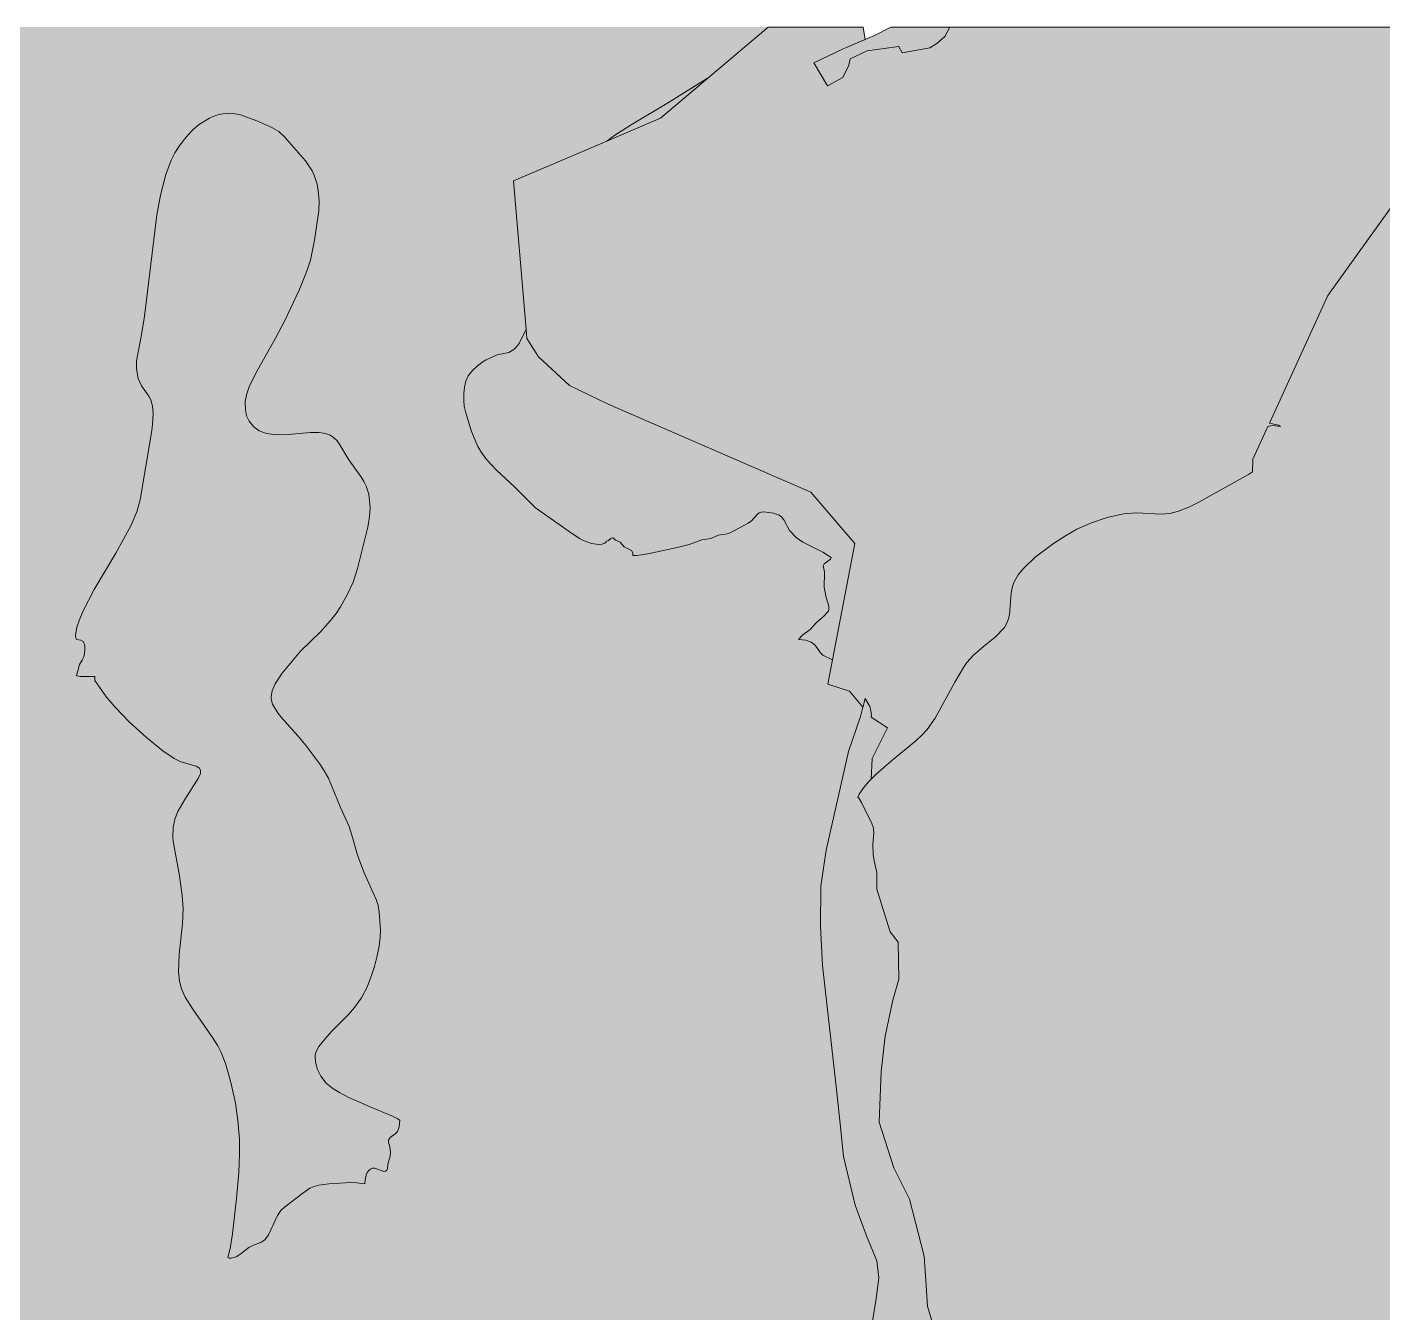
# Model space of a CAD drawing. Header units: metres. Extents: x 541853 to 549675, y 1832829 to 1845715.
# Drawn here: x 542742 to 543494, y 1845002 to 1845715 of the extents above; entities that cross this region are included whole.
import ezdxf

# ---------------------------------------------------------------- set-up
doc = ezdxf.new("R2010")
doc.units = ezdxf.units.M
doc.header["$MEASUREMENT"] = 0
doc.layers.add('1', color=7, linetype='Continuous', lineweight=0)

msp = doc.modelspace()

# ---------------------------------------------------------------- hatches: boundary and pattern name
at = {"layer": '1', "linetype": 'Continuous', "lineweight": 0}
h = msp.add_hatch(color=252, dxfattribs=at)
h.paths.add_polyline_path([(543006.96, 1844587.815), (542970, 1844588.925), (542964.36, 1844596.935), (542968.32, 1844597.745), (542968.38, 1844597.745), (542967.3, 1844598.795), (542964.63, 1844604.285), (542963.43, 1844615.07), (542968.11, 1844624.655), (542978.73, 1844630.385), (542990.52, 1844636.55), (542994.63, 1844645.025), (542990.88, 1844656.635), (542987.7, 1844668.815), (542985.03, 1844680.08), (542976.54, 1844685.915), (542967.54, 1844686.545), (542961.21, 1844688.645), (542957.73, 1844695.44), (542957.55, 1844705.775), (542954.28, 1844717.175), (542946.57, 1844726.13), (542934.06, 1844733.765), (542924.79, 1844741.385), (542918.16, 1844751.345), (542905.62, 1844771.22), (542897.16, 1844780.745), (542885.76, 1844788.035), (542873.64, 1844795.52), (542860.53, 1844804.31), (542850.12, 1844813.325), (542845.74, 1844823.075), (542845.44, 1844833.485), (542841.9, 1844836.095), (542835.36, 1844840.745), (542826.03, 1844843.325), (542820.96, 1844849.175), (542823.33, 1844857.155), (542826.66, 1844863.365), (542824.53, 1844870.985), (542817.57, 1844877.465), (542809.56, 1844884.785), (542805.9, 1844895.465), (542809.35, 1844904.135), (542810.19, 1844906.625), (542817.93, 1844912.775), (542828.16, 1844909.31), (542845.44, 1844914.155), (542833.11, 1844920.005), (542829.18, 1844925.975), (542807.13, 1844937.225), (542808.06, 1844941.395), (542798.1, 1844941.365), (542795.94, 1844944.725), (542789.82, 1844954.445), (542781.45, 1844964.285), (542768.82, 1844974.56), (542751.87, 1844982.6), (542733.24, 1844987.415), (542718.21, 1844988.375), (542700.27, 1844987.55), (542694.06, 1844987.055), (542663.37, 1845035.955), (542644.8, 1845046.215), (542640.03, 1845039.405), (542632.77, 1845036.855), (542629.17, 1845033.42), (542627.79, 1845028.605), (542618.73, 1845022.395), (542602.29, 1845026.985), (542602.71, 1845013.725), (542601.33, 1845008.94), (542598.87, 1845009.855), (542597.52, 1845011.22), (542596.14, 1845013.98), (542596.29, 1845016.905), (542597.34, 1845020.955), (542598.99, 1845028.665), (542598.36, 1845031.53), (542595.6, 1845036.225), (542591.58, 1845040.095), (542591.58, 1845074.745), (542586.57, 1845167.595), (542556.99, 1845714.765), (543152.97, 1845714.765), (543119.55, 1845686.535), (543119.34, 1845686.415), (543097.59, 1845672.99), (543076.86, 1845660.66), (543067.41, 1845654.51), (543063.42, 1845651.555), (543011.61, 1845629.49), (543018.691, 1845547.247), (543014.85, 1845539.355), (543013.05, 1845537.09), (543011.76, 1845535.965), (543009, 1845534.405), (543002.52, 1845533.025), (542996.43, 1845530.355), (542994.3, 1845529.065), (542991.24, 1845526.665), (542988.84, 1845524.415), (542986.5, 1845521.34), (542985.18, 1845518.385), (542984.43, 1845515.145), (542984.1, 1845511.74), (542984.04, 1845507.48), (542984.37, 1845504.6), (542985.18, 1845500.985), (542988.18, 1845491.19), (542989.59, 1845487.44), (542991.9, 1845482.325), (542993.88, 1845478.845), (542996.7, 1845474.96), (543002.16, 1845469.095), (543012.21, 1845459.81), (543023.85, 1845448.275), (543042.48, 1845435.09), (543048.33, 1845431.265), (543050.94, 1845429.87), (543054.9, 1845428.535), (543059.01, 1845427.965), (543060.87, 1845428.145), (543062.22, 1845428.61), (543063, 1845429.21), (543063.15, 1845429.705), (543064.32, 1845430.08), (543065.79, 1845431.43), (543066.93, 1845431.55), (543068.22, 1845430.305), (543070.86, 1845429.12), (543072.99, 1845426.585), (543077.1, 1845424.545), (543077.79, 1845423.315), (543077.88, 1845421.74), (543079.92, 1845421.725), (543086.13, 1845422.745), (543102.48, 1845426.315), (543109.05, 1845427.935), (543116.22, 1845430.485), (543121.2, 1845431.19), (543125.4, 1845433.125), (543130.14, 1845433.875), (543132.18, 1845434.475), (543141.9, 1845439.665), (543143.79, 1845441.06), (543147.24, 1845444.93), (543147.93, 1845445.425), (543149.16, 1845445.905), (543150.54, 1845446.085), (543156.12, 1845445.32), (543159.09, 1845444.15), (543160.35, 1845443.235), (543161.58, 1845441.645), (543164.82, 1845435.6), (543168.57, 1845431.745), (543172.26, 1845429.285), (543183.33, 1845423.72), (543187.95, 1845420.615), (543187.53, 1845419.7), (543183.99, 1845417.12), (543183.45, 1845416.025), (543184.2, 1845412.695), (543184.08, 1845404.1), (543185.13, 1845398.595), (543186.66, 1845393.78), (543186.69, 1845391.89), (543186.39, 1845391.035), (543183.48, 1845387.765), (543179.79, 1845384.705), (543176.19, 1845380.73), (543171.93, 1845377.61), (543169.8, 1845375.225), (543173.85, 1845374.82), (543176.79, 1845373.71), (543179.1, 1845372.12), (543182.04, 1845367.845), (543183.36, 1845366.54), (543188.64, 1845364.035), (543186.03, 1845350.46), (543198.09, 1845346.575), (543205.47, 1845337.665), (543204.12, 1845332.505), (543197.58, 1845313.185), (543185.04, 1845258.36), (543182.19, 1845238.53), (543182.07, 1845216.36), (543183.18, 1845194.43), (543190.53, 1845129.045), (543192.93, 1845106.605), (543194.79, 1845088.665), (543201.24, 1845061.68), (543207.54, 1845044.655), (543213.21, 1845030.705), (543214.44, 1845021.24), (543212.94, 1845009.84), (543210.84, 1844997.225), (543210.33, 1844981.67), (543214.71, 1844962.605), (543222.84, 1844946.195), (543229.53, 1844930.055), (543231.48, 1844908.815), (543232.11, 1844887.785), (543231.09, 1844875.485), (543229.53, 1844859.9), (543230.88, 1844845.605), (543235.59, 1844833.245), (543242.52, 1844820.66), (543248.16, 1844809.08), (543252.36, 1844796.27), (543254.46, 1844781.885), (543254.85, 1844770.71), (543255.84, 1844757.705), (543258.24, 1844747.82), (543262.92, 1844738.865), (543270.39, 1844731.485), (543276.78, 1844727.975), (543283.98, 1844724.375), (543292.71, 1844718.855), (543294.06, 1844717.385), (543291.36, 1844714.925), (543286.62, 1844711.04), (543282.84, 1844708.385), (543276.9, 1844705.13), (543266.73, 1844701.215), (543265.53, 1844700.66), (543265.11, 1844700.105), (543263.7, 1844698.14), (543260.07, 1844691.135), (543248.4, 1844666.025), (543246.3, 1844662.08), (543242.07, 1844655.225), (543235.08, 1844646.51), (543228.9, 1844640.57), (543224.97, 1844637.78), (543222.78, 1844636.58), (543220.68, 1844635.695), (543216.27, 1844634.885), (543213.39, 1844635.245), (543209.58, 1844636.58), (543207.93, 1844637.525), (543204, 1844645.73), (543194.94, 1844653.005), (543187.71, 1844656.11), (543180.6, 1844663.715), (543169.2, 1844674.68), (543166.23, 1844677.335), (543151.68, 1844688.57), (543131.16, 1844706.03), (543128.61, 1844707.665), (543125.91, 1844708.895), (543121.17, 1844710.065), (543117.72, 1844710.29), (543114.69, 1844710.095), (543109.68, 1844708.955), (543104.43, 1844706.645), (543099.18, 1844703.015), (543095.19, 1844699.55), (543091.74, 1844695.875), (543087.18, 1844689.635), (543083.82, 1844683.665), (543079.98, 1844677.815), (543076.41, 1844671.455), (543070.65, 1844661.915), (543067.32, 1844657.505), (543062.1, 1844652.435), (543054.9, 1844646.99), (543046.38, 1844641.515), (543036.42, 1844635.755), (543025.44, 1844629.785), (543006.6, 1844620.575), (543003.75, 1844618.58), (543003.06, 1844617.785), (543003, 1844617.29), (543003.39, 1844616.735), (543005.37, 1844615.235), (543011.79, 1844611.155), (543017.01, 1844608.14), (543018, 1844607.57), (543024.45, 1844604.42), (543031.89, 1844601.51), (543032.07, 1844601.45)])
h.paths.add_polyline_path([(542700.36, 1845100.755), (542690.94, 1845103.89), (542689.53, 1845107.025), (542688.51, 1845112.815), (542689.35, 1845118.08), (542688.36, 1845120.495), (542688.96, 1845131.175), (542692.32, 1845140.34), (542690.85, 1845141.285), (542687.37, 1845140.7), (542684.01, 1845134.385), (542666.52, 1845134.865), (542663.04, 1845143.025), (542664.48, 1845150.945), (542662.98, 1845155.91), (542665.5, 1845163.545), (542664.66, 1845174.84), (542661.45, 1845181.455), (542659.11, 1845189.645), (542655.66, 1845193.665), (542655.15, 1845200.085), (542657.55, 1845212.055), (542659.8, 1845218.025), (542664.63, 1845221.685), (542679.63, 1845226.095), (542679.09, 1845227.88), (542684.76, 1845231.54), (542691.09, 1845231.54), (542696.91, 1845231.945), (542699.67, 1845233.79), (542705.52, 1845242.49), (542709.27, 1845254.025), (542705.01, 1845266.565), (542706, 1845272.385), (542707.83, 1845280.365), (542710.11, 1845285.165), (542712.24, 1845286.365), (542717.4, 1845290.67), (542721.03, 1845292.335), (542725.41, 1845288.945), (542721.63, 1845281.595), (542719.77, 1845274.635), (542719.2, 1845268.905), (542717.07, 1845266.355), (542717.43, 1845261.93), (542719.23, 1845257.025), (542711.49, 1845254.685), (542708.52, 1845238.59), (542718.03, 1845226.185), (542723.49, 1845211.23), (542688.33, 1845174.66), (542698.29, 1845155.325), (542711.82, 1845153.135), (542704.05, 1845144.045), (542702.76, 1845144.33), (542699.49, 1845137.25), (542697.3, 1845130.065), (542696.43, 1845119.025), (542697.39, 1845115.275), (542701.68, 1845115.14), (542703.54, 1845116.685), (542705.94, 1845115.815), (542706.54, 1845110.685), (542708.13, 1845107.055), (542702.4, 1845101.655)], flags=16)
h.paths.add_polyline_path([(542855.22, 1845032.265), (542853.87, 1845032.295), (542853.24, 1845032.565), (542854.44, 1845037.515), (542855.7, 1845045.735), (542858.07, 1845065.34), (542859.3, 1845079.695), (542859.72, 1845090.105), (542859.63, 1845098.16), (542858.76, 1845108.585), (542857.41, 1845118.11), (542855.49, 1845127.215), (542854.44, 1845131.085), (542851.8, 1845140.145), (542849.46, 1845146.31), (542847.54, 1845150), (542844.75, 1845154.635), (542833.8, 1845170.22), (542829.51, 1845177.015), (542827.47, 1845181.485), (542826.36, 1845185.835), (542825.82, 1845191.025), (542826.15, 1845200.7), (542828.1, 1845217.665), (542828.31, 1845226.155), (542827.77, 1845233.37), (542826.33, 1845244.125), (542822.85, 1845263.475), (542822.64, 1845265.605), (542822.76, 1845270.945), (542823.72, 1845275.595), (542825.43, 1845279.9), (542829.24, 1845286.605), (542836.8, 1845298.17), (542838, 1845300.975), (542838.06, 1845302.61), (542837.37, 1845303.915), (542835.63, 1845305.085), (542827.17, 1845307.44), (542823.45, 1845309.18), (542817.18, 1845313.44), (542807.97, 1845320.985), (542798.7, 1845329.4), (542790.66, 1845337.635), (542785.89, 1845343.335), (542779.47, 1845352.545), (542779.47, 1845354.81), (542771.25, 1845354.705), (542769.57, 1845355.005), (542769.18, 1845355.41), (542769.84, 1845357.135), (542770.83, 1845361.41), (542772.39, 1845363.735), (542773.29, 1845365.535), (542773.74, 1845367.485), (542773.86, 1845369.705), (542773.77, 1845371.955), (542772.84, 1845374.1), (542771.67, 1845374.925), (542769.27, 1845375.225), (542768.76, 1845375.885), (542768.67, 1845377.46), (542769.48, 1845382.08), (542770.65, 1845385.695), (542772.84, 1845391.095), (542778.93, 1845402.87), (542791.11, 1845423.18), (542799.6, 1845438.585), (542802.75, 1845445.935), (542804.55, 1845452.685), (542810.94, 1845491.19), (542811.36, 1845494.475), (542811.69, 1845500.595), (542811.45, 1845504.525), (542810.52, 1845508.035), (542809.35, 1845510.165), (542805.24, 1845515.91), (542803.5, 1845519.975), (542802.45, 1845525.285), (542802.45, 1845529.815), (542805.09, 1845543.315), (542806.95, 1845554.43), (542813.76, 1845610.635), (542815.83, 1845621.63), (542818.8, 1845633.105), (542821.83, 1845641.085), (542823.84, 1845645.045), (542825.82, 1845648.255), (542828.37, 1845651.765), (542831.13, 1845654.99), (542834.01, 1845657.945), (542837.46, 1845660.9), (542842.98, 1845664.335), (542846.31, 1845665.745), (542849.16, 1845666.6), (542853.81, 1845667.125), (542856.51, 1845666.915), (542860.29, 1845666.075), (542869.35, 1845662.775), (542877.54, 1845659.175), (542881.47, 1845656.865), (542884.65, 1845654.015), (542896.32, 1845640.575), (542900.01, 1845635.025), (542901.3, 1845632.22), (542902.71, 1845627.75), (542903.34, 1845624.165), (542903.82, 1845618.33), (542903.58, 1845612.915), (542901.3, 1845596.715), (542898.99, 1845585.645), (542897.22, 1845579.99), (542892.75, 1845568.965), (542884.89, 1845552.195), (542879.64, 1845542.295), (542868.63, 1845522.945), (542865.03, 1845515.385), (542863.5, 1845510.9), (542862.81, 1845507.105), (542862.9, 1845502.605), (542863.62, 1845499.245), (542864.97, 1845496.215), (542867.58, 1845493.065), (542870.61, 1845490.935), (542874.57, 1845489.51), (542878.95, 1845488.925), (542884.59, 1845488.76), (542898.78, 1845489.915), (542903.76, 1845489.96), (542906.25, 1845489.69), (542908.53, 1845489.135), (542909.88, 1845488.58), (542911.68, 1845487.425), (542913.75, 1845485.37), (542915.34, 1845483.225), (542920.26, 1845474.795), (542927.04, 1845465.615), (542928.72, 1845462.87), (542929.95, 1845460.23), (542931.33, 1845455.805), (542932.08, 1845448.065), (542931.78, 1845443.415), (542930.79, 1845437.49), (542925.12, 1845414.525), (542922.66, 1845407.025), (542919.63, 1845400.305), (542915.67, 1845393.315), (542913.27, 1845389.67), (542910.21, 1845385.695), (542904.69, 1845379.755), (542893.53, 1845368.745), (542883.39, 1845356.64), (542879.52, 1845350.745), (542877.69, 1845346.755), (542877.15, 1845343.665), (542877.21, 1845342.165), (542878.02, 1845339.33), (542881.14, 1845334.185), (542882.73, 1845332.115), (542892.06, 1845321.885), (542896.68, 1845316.2), (542904.42, 1845305.88), (542906.67, 1845302.445), (542908.95, 1845298.365), (542915.73, 1845282), (542920.47, 1845271.53), (542922.06, 1845266.715), (542925.06, 1845255.615), (542928.75, 1845245.925), (542935.5, 1845231.12), (542936.52, 1845227.745), (542937.12, 1845224.13), (542937.84, 1845214.2), (542937.69, 1845209.985), (542937.06, 1845205.125), (542935.86, 1845199.035), (542934.54, 1845193.965), (542933.1, 1845189.495), (542930.43, 1845182.535), (542927.34, 1845176.565), (542923.44, 1845171.135), (542920.11, 1845167.37), (542910.6, 1845157.86), (542906.91, 1845153.645), (542903.7, 1845149.49), (542902.38, 1845147.21), (542901.84, 1845145.605), (542901.63, 1845144.345), (542901.75, 1845140.88), (542902.86, 1845136.815), (542904.69, 1845133.17), (542907.78, 1845129.315), (542911.38, 1845126.33), (542915.1, 1845124.035), (542920.38, 1845121.35), (542932.14, 1845116.055), (542944.5, 1845110.985), (542947.44, 1845109.545), (542948.55, 1845108.585), (542948.25, 1845105.045), (542947.29, 1845102.51), (542946.09, 1845101.1), (542943.21, 1845099.105), (542942.31, 1845097.68), (542942.28, 1845096.525), (542943.09, 1845093.915), (542943.39, 1845090.855), (542943.18, 1845088.785), (542941.98, 1845084.33), (542941.77, 1845081.975), (542941.44, 1845081.045), (542940.72, 1845080.415), (542939.67, 1845080.235), (542934.81, 1845082.155), (542933.37, 1845082.02), (542932.32, 1845081.555), (542931.33, 1845080.82), (542930.46, 1845079.785), (542929.89, 1845078.495), (542929.29, 1845075.735), (542929.26, 1845073.41), (542924.7, 1845073.98), (542921.46, 1845074.115), (542909.22, 1845073.41), (542903.67, 1845072.705), (542901.09, 1845071.985), (542898.75, 1845070.98), (542894.73, 1845068.22), (542884.59, 1845060.435), (542882.67, 1845058.605), (542880.78, 1845055.935), (542875.68, 1845045.18), (542873.79, 1845042.345), (542871.57, 1845040.905), (542867.79, 1845039.555), (542864.88, 1845038.07), (542859.78, 1845034.275), (542857.71, 1845033.015)], flags=16)
for color, points in [(251, [(543210.12, 1845297.795), (543210.72, 1845309.21), (543219.24, 1845326.235), (543210.18, 1845332.235), (543210.27, 1845333.375), (543209.79, 1845336.57), (543209.28, 1845338.055), (543206.79, 1845342.435), (543205.5, 1845337.62), (543205.47, 1845337.665), (543198.09, 1845346.575), (543186.03, 1845350.46), (543188.64, 1845364.035), (543201.03, 1845428.505), (543176.58, 1845456.96), (543064.2, 1845505.635), (543042.69, 1845516.15), (543025.5, 1845531.87), (543019.14, 1845542.19), (543018.69, 1845547.245), (543011.61, 1845629.49), (543063.42, 1845651.555), (543093.18, 1845664.245), (543119.55, 1845686.52), (543152.97, 1845714.765), (543205.59, 1845714.765), (543206.82, 1845707.91), (543195.81, 1845703.35), (543194.16, 1845702.555), (543178.23, 1845695.025), (543185.91, 1845682.155), (543194.43, 1845686.775), (543197.64, 1845693.615), (543198.48, 1845697.185), (543207.93, 1845701.67), (543224.01, 1845703.905), (543225.21, 1845704.205), (543227.28, 1845700.455), (543242.58, 1845703.26), (543246.54, 1845705.765), (543250.92, 1845709.515), (543253.83, 1845714.765), (543590.61, 1845714.765), (543575.88, 1845688.065), (543574.11, 1845690.135), (543572.28, 1845691.065), (543569.46, 1845692.25), (543566.7, 1845693.06), (543564.93, 1845692.745), (543562.14, 1845692.235), (543559.95, 1845691.395), (543556.86, 1845690.075), (543555.78, 1845689.565), (543552.66, 1845688.425), (543550.68, 1845687.615), (543547.53, 1845686.67), (543545.49, 1845686.235), (543542.55, 1845686.175), (543540.24, 1845686.28), (543536.88, 1845686.535), (543534.69, 1845686.565), (543531.57, 1845685.62), (543529.68, 1845684.54), (543527.01, 1845682.215), (543524.7, 1845679.275), (543523.26, 1845676.815), (543522.27, 1845673.155), (543521.91, 1845670.74), (543521.37, 1845667.905), (543520.68, 1845665.055), (543520.2, 1845660.135), (543519.93, 1845656.955), (543519.45, 1845652.05), (543518.91, 1845648.735), (543518.04, 1845643.965), (543516.99, 1845640.695), (543463.47, 1845565.98), (543431.01, 1845495.165), (543436.17, 1845494.1), (543437.25, 1845493.365), (543433.17, 1845493.845), (543430.98, 1845493.575), (543430.14, 1845493.275), (543421.86, 1845475.17), (543421.68, 1845468.27), (543419.52, 1845466.77), (543391.89, 1845451.335), (543386.28, 1845448.575), (543380.64, 1845446.385), (543375.84, 1845445.185), (543371.22, 1845444.735), (543357.27, 1845445.41), (543350.01, 1845444.945), (543341.1, 1845442.905), (543332.31, 1845439.905), (543324.27, 1845436.335), (543317.91, 1845432.765), (543311.28, 1845428.37), (543301.17, 1845420.825), (543294.21, 1845414.285), (543291.72, 1845411.165), (543289.2, 1845406.785), (543288.45, 1845404.685), (543287.73, 1845401.055), (543286.92, 1845388.95), (543285.78, 1845385.035), (543284.01, 1845381.945), (543278.88, 1845376.56), (543272.4, 1845371.37), (543266.94, 1845366.585), (543263.13, 1845362.43), (543261.33, 1845359.79), (543256.44, 1845351.54), (543245.58, 1845331.59), (543241.11, 1845325.395), (543238.47, 1845322.41), (543234.96, 1845319.065), (543221.31, 1845308.01), (543212.82, 1845300.57)]), (252, [(543185.91, 1845682.155), (543178.23, 1845695.025), (543194.16, 1845702.555), (543195.81, 1845703.35), (543211.95, 1845710.04), (543221.07, 1845714.765), (543253.83, 1845714.765), (543250.92, 1845709.515), (543246.54, 1845705.765), (543242.58, 1845703.26), (543227.28, 1845700.455), (543225.21, 1845704.205), (543224.01, 1845703.905), (543207.93, 1845701.67), (543198.48, 1845697.185), (543197.64, 1845693.615), (543194.43, 1845686.775)]), (43, [(543489.33, 1844703.795), (543479.82, 1844704.65), (543474.06, 1844712.42), (543472.5, 1844722.965), (543470.22, 1844726.97), (543465.36, 1844727.255), (543457.98, 1844724.555), (543449.91, 1844718.84), (543442.71, 1844716.365), (543434.19, 1844717.625), (543433.71, 1844718.03), (543433.32, 1844721.525), (543432.72, 1844722.815), (543431.01, 1844725.125), (543430.74, 1844726.355), (543431.34, 1844728.515), (543433.41, 1844731.35), (543436.32, 1844734.245), (543440.64, 1844737.47), (543444.63, 1844739.735), (543450.24, 1844742.255), (543463.62, 1844747.325), (543468.81, 1844749.56), (543474.93, 1844752.755), (543476.7, 1844753.895), (543477.3, 1844754.585), (543474, 1844755.305), (543459.15, 1844756.37), (543450.6, 1844756.58), (543443.64, 1844756.28), (543436.77, 1844755.485), (543430.2, 1844754.39), (543412.35, 1844749.995), (543394.56, 1844748.48), (543383.49, 1844747.145), (543378.57, 1844746.815), (543374.46, 1844746.845), (543364.47, 1844747.805), (543354.96, 1844750.04), (543347.49, 1844752.545), (543334.56, 1844758.185), (543327.81, 1844760.525), (543324.84, 1844761.095), (543322.5, 1844761.215), (543316.83, 1844760.405), (543312.57, 1844758.965), (543308.4, 1844756.775), (543305.55, 1844754.39), (543304.32, 1844752.695), (543302.61, 1844748.405), (543302.13, 1844745.735), (543302.73, 1844734.65), (543302.64, 1844732.115), (543302.22, 1844729.58), (543301.62, 1844727.585), (543300.66, 1844725.515), (543299.46, 1844723.835), (543280.89, 1844751.225), (543273.99, 1844773.995), (543257.22, 1844800.98), (543248.94, 1844833.86), (543246.99, 1844846.79), (543251.82, 1844880.75), (543257.91, 1844922.6), (543257.19, 1844941.935), (543256.83, 1844951.34), (543251.82, 1844969.67), (543241.41, 1845005.595), (543240.6, 1845016.965), (543239.43, 1845033.27), (543231.36, 1845064.875), (543222.75, 1845082.32), (543214.5, 1845107.64), (543215.58, 1845135.675), (543217.89, 1845155.25), (543222.03, 1845175.185), (543225.36, 1845186.945), (543225.12, 1845207.51), (543220.65, 1845213.195), (543214.05, 1845234.465), (543213.33, 1845236.835), (543213.21, 1845246.03), (543211.74, 1845252.495), (543211.26, 1845256.095), (543211.11, 1845261.735), (543211.53, 1845267.825), (543211.38, 1845270.555), (543210.42, 1845273.21), (543204.78, 1845284.91), (543203.52, 1845287.04), (543202.71, 1845287.865), (543203.46, 1845289.545), (543205.86, 1845292.95), (543208.89, 1845296.535), (543210.12, 1845297.795), (543212.82, 1845300.57), (543221.31, 1845308.01), (543234.96, 1845319.065), (543238.47, 1845322.41), (543241.11, 1845325.395), (543245.58, 1845331.59), (543256.44, 1845351.54), (543261.33, 1845359.79), (543263.13, 1845362.43), (543266.94, 1845366.585), (543272.4, 1845371.37), (543278.88, 1845376.56), (543284.01, 1845381.945), (543285.78, 1845385.035), (543286.92, 1845388.95), (543287.73, 1845401.055), (543288.45, 1845404.685), (543289.2, 1845406.785), (543291.72, 1845411.165), (543294.21, 1845414.285), (543301.17, 1845420.825), (543311.28, 1845428.37), (543317.91, 1845432.765), (543324.27, 1845436.335), (543332.31, 1845439.905), (543341.1, 1845442.905), (543350.01, 1845444.945), (543357.27, 1845445.41), (543371.22, 1845444.735), (543375.84, 1845445.185), (543380.64, 1845446.385), (543386.28, 1845448.575), (543391.89, 1845451.335), (543419.52, 1845466.77), (543421.68, 1845468.27), (543421.86, 1845475.17), (543430.14, 1845493.275), (543430.98, 1845493.575), (543433.17, 1845493.845), (543437.25, 1845493.365), (543436.17, 1845494.1), (543431.01, 1845495.165), (543463.47, 1845565.98), (543516.99, 1845640.695), (543518.04, 1845643.965), (543518.91, 1845648.735), (543519.45, 1845652.05), (543519.93, 1845656.955), (543520.2, 1845660.135), (543520.68, 1845665.055), (543521.37, 1845667.905), (543521.91, 1845670.74), (543522.27, 1845673.155), (543523.26, 1845676.815), (543524.7, 1845679.275), (543527.01, 1845682.215), (543529.68, 1845684.54), (543531.57, 1845685.62), (543534.69, 1845686.565), (543536.88, 1845686.535), (543540.24, 1845686.28), (543542.55, 1845686.175), (543545.49, 1845686.235), (543547.53, 1845686.67), (543550.68, 1845687.615), (543552.66, 1845688.425), (543555.78, 1845689.565), (543556.86, 1845690.075), (543559.95, 1845691.395), (543562.14, 1845692.235), (543564.93, 1845692.745), (543566.7, 1845693.06), (543569.46, 1845692.25), (543572.28, 1845691.065), (543574.11, 1845690.135), (543575.88, 1845688.065), (543590.61, 1845714.765), (544166.34, 1845714.765), (544167.66, 1845712.905), (544172.28, 1845702.15), (544178.04, 1845691.995), (544187.16, 1845685.005), (544194.57, 1845679.35), (544202.97, 1845669.525), (544212.93, 1845655.41), (544229.76, 1845614.85), (544231.02, 1845605.025), (544231.23, 1845596.88), (544232.76, 1845587.37), (544237.8, 1845576.09), (544245.72, 1845566.295), (544253.04, 1845557.49), (544257.69, 1845549.585), (544259.19, 1845542.64), (544259.01, 1845536.145), (544258.56, 1845528.21), (544257.33, 1845520.185), (544257.09, 1845514.065), (544260.09, 1845507.3), (544264.77, 1845501.585), (544275.99, 1845494.04), (544277.79, 1845492.69), (544283.67, 1845489.09), (544296.24, 1845481.395), (544323.57, 1845468.42), (544338.99, 1845458.67), (544350.03, 1845447.255), (544356.18, 1845436.305), (544357.95, 1845424.725), (544355.97, 1845411.855), (544358.22, 1845400.245), (544364.4, 1845387.585), (544379.46, 1845373.515), (544387.11, 1845366.165), (544395.21, 1845354.69), (544402.62, 1845339.705), (544407.57, 1845325.95), (544411.62, 1845312.945), (544415.1, 1845302.055), (544420.38, 1845288.9), (544425.75, 1845278.895), (544436.28, 1845265.515), (544446.54, 1845256.11), (544457.46, 1845245.82), (544463.88, 1845233.295), (544466.4, 1845224.04), (544471.74, 1845210), (544479.12, 1845190.635), (544484.43, 1845177.225), (544488.18, 1845165.915), (544486.89, 1845157.545), (544480.77, 1845151.26), (544472.22, 1845149.28), (544457.19, 1845151.695), (544445.61, 1845153.3), (544444.29, 1845153.495), (544432.38, 1845149.01), (544424.04, 1845137.31), (544422.6, 1845133.245), (544419.63, 1845124.74), (544416.15, 1845112.095), (544415.19, 1845100.23), (544414.44, 1845088.86), (544410.78, 1845077.91), (544402.83, 1845070.185), (544394.07, 1845068.355), (544379.55, 1845072.945), (544370.13, 1845076.59), (544362.69, 1845073.395), (544359.15, 1845065.43), (544357.53, 1845051), (544355.7, 1845034.335), (544353.15, 1845019.605), (544348.59, 1845005.775), (544342.92, 1844998.575), (544340.22, 1844995.125), (544334.85, 1844991.405), (544327.44, 1844986.245), (544309.95, 1844980.71), (544290.9, 1844979.96), (544300.41, 1844973.795), (544264.14, 1844963.16), (544217.76, 1844963.445), (544162.68, 1844960.895), (544124.76, 1844920.56), (544098.06, 1844910.3), (544059.78, 1844895.585), (544057.92, 1844894.88), (543999.96, 1844895.255), (543892.89, 1844924.91), (543871.26, 1844935.905), (543823.56, 1844960.115), (543742.44, 1844963.535), (543684.3, 1844937.81), (543649.29, 1844897.445), (543628.71, 1844854.095), (543626.88, 1844846.325), (543621.57, 1844823.585), (543615.03, 1844815.275), (543608.85, 1844801.13), (543605.55, 1844785.065), (543600.48, 1844767.815), (543590.22, 1844755.005), (543575.28, 1844747.235), (543558.96, 1844742.24), (543522.75, 1844719.275), (543510.81, 1844712.54), (543499.44, 1844706.9)]), (251, [(543063.42, 1845651.555), (543067.41, 1845654.51), (543076.86, 1845660.66), (543097.59, 1845672.99), (543119.34, 1845686.415), (543119.55, 1845686.52), (543093.18, 1845664.245)]), (251, [(542855.22, 1845032.265), (542853.87, 1845032.295), (542853.24, 1845032.565), (542854.44, 1845037.515), (542855.7, 1845045.735), (542858.07, 1845065.34), (542859.3, 1845079.695), (542859.72, 1845090.105), (542859.63, 1845098.16), (542858.76, 1845108.585), (542857.41, 1845118.11), (542855.49, 1845127.215), (542854.44, 1845131.085), (542851.8, 1845140.145), (542849.46, 1845146.31), (542847.54, 1845150), (542844.75, 1845154.635), (542833.8, 1845170.22), (542829.51, 1845177.015), (542827.47, 1845181.485), (542826.36, 1845185.835), (542825.82, 1845191.025), (542826.15, 1845200.7), (542828.1, 1845217.665), (542828.31, 1845226.155), (542827.77, 1845233.37), (542826.33, 1845244.125), (542822.85, 1845263.475), (542822.64, 1845265.605), (542822.76, 1845270.945), (542823.72, 1845275.595), (542825.43, 1845279.9), (542829.24, 1845286.605), (542836.8, 1845298.17), (542838, 1845300.975), (542838.06, 1845302.61), (542837.37, 1845303.915), (542835.63, 1845305.085), (542827.17, 1845307.44), (542823.45, 1845309.18), (542817.18, 1845313.44), (542807.97, 1845320.985), (542798.7, 1845329.4), (542790.66, 1845337.635), (542785.89, 1845343.335), (542779.47, 1845352.545), (542779.47, 1845354.81), (542771.25, 1845354.705), (542769.57, 1845355.005), (542769.18, 1845355.41), (542769.84, 1845357.135), (542770.83, 1845361.41), (542772.39, 1845363.735), (542773.29, 1845365.535), (542773.74, 1845367.485), (542773.86, 1845369.705), (542773.77, 1845371.955), (542772.84, 1845374.1), (542771.67, 1845374.925), (542769.27, 1845375.225), (542768.76, 1845375.885), (542768.67, 1845377.46), (542769.48, 1845382.08), (542770.65, 1845385.695), (542772.84, 1845391.095), (542778.93, 1845402.87), (542791.11, 1845423.18), (542799.6, 1845438.585), (542802.75, 1845445.935), (542804.55, 1845452.685), (542810.94, 1845491.19), (542811.36, 1845494.475), (542811.69, 1845500.595), (542811.45, 1845504.525), (542810.52, 1845508.035), (542809.35, 1845510.165), (542805.24, 1845515.91), (542803.5, 1845519.975), (542802.45, 1845525.285), (542802.45, 1845529.815), (542805.09, 1845543.315), (542806.95, 1845554.43), (542813.76, 1845610.635), (542815.83, 1845621.63), (542818.8, 1845633.105), (542821.83, 1845641.085), (542823.84, 1845645.045), (542825.82, 1845648.255), (542828.37, 1845651.765), (542831.13, 1845654.99), (542834.01, 1845657.945), (542837.46, 1845660.9), (542842.98, 1845664.335), (542846.31, 1845665.745), (542849.16, 1845666.6), (542853.81, 1845667.125), (542856.51, 1845666.915), (542860.29, 1845666.075), (542869.35, 1845662.775), (542877.54, 1845659.175), (542881.47, 1845656.865), (542884.65, 1845654.015), (542896.32, 1845640.575), (542900.01, 1845635.025), (542901.3, 1845632.22), (542902.71, 1845627.75), (542903.34, 1845624.165), (542903.82, 1845618.33), (542903.58, 1845612.915), (542901.3, 1845596.715), (542898.99, 1845585.645), (542897.22, 1845579.99), (542892.75, 1845568.965), (542884.89, 1845552.195), (542879.64, 1845542.295), (542868.63, 1845522.945), (542865.03, 1845515.385), (542863.5, 1845510.9), (542862.81, 1845507.105), (542862.9, 1845502.605), (542863.62, 1845499.245), (542864.97, 1845496.215), (542867.58, 1845493.065), (542870.61, 1845490.935), (542874.57, 1845489.51), (542878.95, 1845488.925), (542884.59, 1845488.76), (542898.78, 1845489.915), (542903.76, 1845489.96), (542906.25, 1845489.69), (542908.53, 1845489.135), (542909.88, 1845488.58), (542911.68, 1845487.425), (542913.75, 1845485.37), (542915.34, 1845483.225), (542920.26, 1845474.795), (542927.04, 1845465.615), (542928.72, 1845462.87), (542929.95, 1845460.23), (542931.33, 1845455.805), (542932.08, 1845448.065), (542931.78, 1845443.415), (542930.79, 1845437.49), (542925.12, 1845414.525), (542922.66, 1845407.025), (542919.63, 1845400.305), (542915.67, 1845393.315), (542913.27, 1845389.67), (542910.21, 1845385.695), (542904.69, 1845379.755), (542893.53, 1845368.745), (542883.39, 1845356.64), (542879.52, 1845350.745), (542877.69, 1845346.755), (542877.15, 1845343.665), (542877.21, 1845342.165), (542878.02, 1845339.33), (542881.14, 1845334.185), (542882.73, 1845332.115), (542892.06, 1845321.885), (542896.68, 1845316.2), (542904.42, 1845305.88), (542906.67, 1845302.445), (542908.95, 1845298.365), (542915.73, 1845282), (542920.47, 1845271.53), (542922.06, 1845266.715), (542925.06, 1845255.615), (542928.75, 1845245.925), (542935.5, 1845231.12), (542936.52, 1845227.745), (542937.12, 1845224.13), (542937.84, 1845214.2), (542937.69, 1845209.985), (542937.06, 1845205.125), (542935.86, 1845199.035), (542934.54, 1845193.965), (542933.1, 1845189.495), (542930.43, 1845182.535), (542927.34, 1845176.565), (542923.44, 1845171.135), (542920.11, 1845167.37), (542910.6, 1845157.86), (542906.91, 1845153.645), (542903.7, 1845149.49), (542902.38, 1845147.21), (542901.84, 1845145.605), (542901.63, 1845144.345), (542901.75, 1845140.88), (542902.86, 1845136.815), (542904.69, 1845133.17), (542907.78, 1845129.315), (542911.38, 1845126.33), (542915.1, 1845124.035), (542920.38, 1845121.35), (542932.14, 1845116.055), (542944.5, 1845110.985), (542947.44, 1845109.545), (542948.55, 1845108.585), (542948.25, 1845105.045), (542947.29, 1845102.51), (542946.09, 1845101.1), (542943.21, 1845099.105), (542942.31, 1845097.68), (542942.28, 1845096.525), (542943.09, 1845093.915), (542943.39, 1845090.855), (542943.18, 1845088.785), (542941.98, 1845084.33), (542941.77, 1845081.975), (542941.44, 1845081.045), (542940.72, 1845080.415), (542939.67, 1845080.235), (542934.81, 1845082.155), (542933.37, 1845082.02), (542932.32, 1845081.555), (542931.33, 1845080.82), (542930.46, 1845079.785), (542929.89, 1845078.495), (542929.29, 1845075.735), (542929.26, 1845073.41), (542924.7, 1845073.98), (542921.46, 1845074.115), (542909.22, 1845073.41), (542903.67, 1845072.705), (542901.09, 1845071.985), (542898.75, 1845070.98), (542894.73, 1845068.22), (542884.59, 1845060.435), (542882.67, 1845058.605), (542880.78, 1845055.935), (542875.68, 1845045.18), (542873.79, 1845042.345), (542871.57, 1845040.905), (542867.79, 1845039.555), (542864.88, 1845038.07), (542859.78, 1845034.275), (542857.71, 1845033.015)]), (251, [(543188.64, 1845364.035), (543183.36, 1845366.54), (543182.04, 1845367.845), (543179.1, 1845372.12), (543176.79, 1845373.71), (543173.85, 1845374.82), (543169.8, 1845375.225), (543171.93, 1845377.61), (543176.19, 1845380.73), (543179.79, 1845384.705), (543183.48, 1845387.765), (543186.39, 1845391.035), (543186.69, 1845391.89), (543186.66, 1845393.78), (543185.13, 1845398.595), (543184.08, 1845404.1), (543184.2, 1845412.695), (543183.45, 1845416.025), (543183.99, 1845417.12), (543187.53, 1845419.7), (543187.95, 1845420.615), (543183.33, 1845423.72), (543172.26, 1845429.285), (543168.57, 1845431.745), (543164.82, 1845435.6), (543161.58, 1845441.645), (543160.35, 1845443.235), (543159.09, 1845444.15), (543156.12, 1845445.32), (543150.54, 1845446.085), (543149.16, 1845445.905), (543147.93, 1845445.425), (543147.24, 1845444.93), (543143.79, 1845441.06), (543141.9, 1845439.665), (543132.18, 1845434.475), (543130.14, 1845433.875), (543125.4, 1845433.125), (543121.2, 1845431.19), (543116.22, 1845430.485), (543109.05, 1845427.935), (543102.48, 1845426.315), (543086.13, 1845422.745), (543079.92, 1845421.725), (543077.88, 1845421.74), (543077.79, 1845423.315), (543077.1, 1845424.545), (543072.99, 1845426.585), (543070.86, 1845429.12), (543068.22, 1845430.305), (543066.93, 1845431.55), (543065.79, 1845431.43), (543064.32, 1845430.08), (543063.15, 1845429.705), (543063, 1845429.21), (543062.22, 1845428.61), (543060.87, 1845428.145), (543059.01, 1845427.965), (543054.9, 1845428.535), (543050.94, 1845429.87), (543048.33, 1845431.265), (543042.48, 1845435.09), (543023.85, 1845448.275), (543012.21, 1845459.81), (543002.16, 1845469.095), (542996.7, 1845474.96), (542993.88, 1845478.845), (542991.9, 1845482.325), (542989.59, 1845487.44), (542988.18, 1845491.19), (542985.18, 1845500.985), (542984.37, 1845504.6), (542984.04, 1845507.48), (542984.1, 1845511.74), (542984.43, 1845515.145), (542985.18, 1845518.385), (542986.5, 1845521.34), (542988.84, 1845524.415), (542991.24, 1845526.665), (542994.3, 1845529.065), (542996.43, 1845530.355), (543002.52, 1845533.025), (543009, 1845534.405), (543011.76, 1845535.965), (543013.05, 1845537.09), (543014.85, 1845539.355), (543018.69, 1845547.245), (543019.14, 1845542.19), (543025.5, 1845531.87), (543042.69, 1845516.15), (543064.2, 1845505.635), (543176.58, 1845456.96), (543201.03, 1845428.505)]), (252, [(543230.07, 1844854.17), (543229.53, 1844859.9), (543231.09, 1844875.485), (543232.11, 1844887.785), (543231.48, 1844908.815), (543229.53, 1844930.055), (543222.84, 1844946.195), (543214.71, 1844962.605), (543210.33, 1844981.67), (543210.84, 1844997.225), (543212.94, 1845009.84), (543214.44, 1845021.24), (543213.21, 1845030.705), (543207.54, 1845044.655), (543201.24, 1845061.68), (543194.79, 1845088.665), (543192.93, 1845106.605), (543190.53, 1845129.045), (543183.18, 1845194.43), (543182.07, 1845216.36), (543182.19, 1845238.53), (543185.04, 1845258.36), (543197.58, 1845313.185), (543204.12, 1845332.505), (543205.47, 1845337.665), (543205.5, 1845337.62), (543206.79, 1845342.435), (543209.28, 1845338.055), (543209.79, 1845336.57), (543210.27, 1845333.375), (543210.18, 1845332.235), (543219.24, 1845326.235), (543210.72, 1845309.21), (543210.12, 1845297.795), (543208.89, 1845296.535), (543205.86, 1845292.95), (543203.46, 1845289.545), (543202.71, 1845287.865), (543203.52, 1845287.04), (543204.78, 1845284.91), (543210.42, 1845273.21), (543211.38, 1845270.555), (543211.53, 1845267.825), (543211.11, 1845261.735), (543211.26, 1845256.095), (543211.74, 1845252.495), (543213.21, 1845246.03), (543213.33, 1845236.835), (543214.05, 1845234.465), (543220.65, 1845213.195), (543225.12, 1845207.51), (543225.36, 1845186.945), (543222.03, 1845175.185), (543217.89, 1845155.25), (543215.58, 1845135.675), (543214.5, 1845107.64), (543222.75, 1845082.32), (543231.36, 1845064.875), (543239.43, 1845033.27), (543240.6, 1845016.965), (543241.41, 1845005.595), (543251.82, 1844969.67), (543256.83, 1844951.34), (543257.19, 1844941.935), (543255.39, 1844934.975), (543251.01, 1844919.855), (543245.7, 1844896.08), (543243.69, 1844888.145), (543239.88, 1844876.13), (543235.74, 1844865.75), (543233.37, 1844860.485)])]:
    msp.add_hatch(color=color, dxfattribs=at).paths.add_polyline_path(points)

# ---------------------------------------------------------------- linework, layer by layer
at = {"layer": '1', "color": 7, "linetype": 'Continuous', "lineweight": 0, "flags": 128}
for points in [[(543516.99, 1845640.695), (543463.47, 1845565.98), (543431.01, 1845495.165), (543436.17, 1845494.1), (543437.25, 1845493.365), (543433.17, 1845493.845), (543430.98, 1845493.575), (543430.14, 1845493.275), (543421.86, 1845475.17), (543421.68, 1845468.27), (543419.52, 1845466.77), (543391.89, 1845451.335), (543386.28, 1845448.575), (543380.64, 1845446.385), (543375.84, 1845445.185), (543371.22, 1845444.735), (543357.27, 1845445.41), (543350.01, 1845444.945), (543341.1, 1845442.905), (543332.31, 1845439.905), (543324.27, 1845436.335), (543317.91, 1845432.765), (543311.28, 1845428.37), (543301.17, 1845420.825), (543294.21, 1845414.285), (543291.72, 1845411.165), (543289.2, 1845406.785), (543288.45, 1845404.685), (543287.73, 1845401.055), (543286.92, 1845388.95), (543285.78, 1845385.035), (543284.01, 1845381.945), (543278.88, 1845376.56), (543272.4, 1845371.37), (543266.94, 1845366.585), (543263.13, 1845362.43), (543261.33, 1845359.79), (543256.44, 1845351.54), (543245.58, 1845331.59), (543241.11, 1845325.395), (543238.47, 1845322.41), (543234.96, 1845319.065), (543221.31, 1845308.01), (543212.82, 1845300.57), (543210.12, 1845297.795), (543210.72, 1845309.21), (543219.24, 1845326.235), (543210.18, 1845332.235), (543210.27, 1845333.375), (543209.79, 1845336.57), (543209.28, 1845338.055), (543206.79, 1845342.435), (543205.5, 1845337.62), (543205.47, 1845337.665), (543198.09, 1845346.575), (543186.03, 1845350.46), (543188.64, 1845364.035), (543201.03, 1845428.505), (543176.58, 1845456.96), (543064.2, 1845505.635), (543042.69, 1845516.15), (543025.5, 1845531.87), (543019.14, 1845542.19), (543018.69, 1845547.245), (543018.69, 1845547.26), (543011.61, 1845629.49), (543063.42, 1845651.555), (543063.42, 1845651.555), (543093.18, 1845664.245), (543119.55, 1845686.52), (543119.55, 1845686.535), (543152.97, 1845714.765), (543205.59, 1845714.765), (543206.82, 1845707.91), (543195.81, 1845703.35), (543194.16, 1845702.555), (543178.23, 1845695.025), (543185.91, 1845682.155), (543194.43, 1845686.775), (543197.64, 1845693.615), (543198.48, 1845697.185), (543207.93, 1845701.67), (543224.01, 1845703.905), (543225.21, 1845704.205), (543227.28, 1845700.455), (543242.58, 1845703.26), (543246.54, 1845705.765), (543250.92, 1845709.515), (543253.83, 1845714.765), (543590.61, 1845714.765)], [(543251.82, 1844969.67), (543241.41, 1845005.595), (543240.6, 1845016.965), (543239.43, 1845033.27), (543231.36, 1845064.875), (543222.75, 1845082.32), (543214.5, 1845107.64), (543215.58, 1845135.675), (543217.89, 1845155.25), (543222.03, 1845175.185), (543225.36, 1845186.945), (543225.12, 1845207.51), (543220.65, 1845213.195), (543214.05, 1845234.465), (543213.33, 1845236.835), (543213.21, 1845246.03), (543211.74, 1845252.495), (543211.26, 1845256.095), (543211.11, 1845261.735), (543211.53, 1845267.825), (543211.38, 1845270.555), (543210.42, 1845273.21), (543204.78, 1845284.91), (543203.52, 1845287.04), (543202.71, 1845287.865), (543202.71, 1845287.865), (543203.46, 1845289.545), (543205.86, 1845292.95), (543208.89, 1845296.535), (543210.12, 1845297.795), (543212.82, 1845300.57), (543221.31, 1845308.01), (543234.96, 1845319.065), (543238.47, 1845322.41), (543241.11, 1845325.395), (543245.58, 1845331.59), (543256.44, 1845351.54), (543261.33, 1845359.79), (543263.13, 1845362.43), (543266.94, 1845366.585), (543272.4, 1845371.37), (543278.88, 1845376.56), (543284.01, 1845381.945), (543285.78, 1845385.035), (543286.92, 1845388.95), (543287.73, 1845401.055), (543288.45, 1845404.685), (543289.2, 1845406.785), (543291.72, 1845411.165), (543294.21, 1845414.285), (543301.17, 1845420.825), (543311.28, 1845428.37), (543317.91, 1845432.765), (543324.27, 1845436.335), (543332.31, 1845439.905), (543341.1, 1845442.905), (543350.01, 1845444.945), (543357.27, 1845445.41), (543371.22, 1845444.735), (543375.84, 1845445.185), (543380.64, 1845446.385), (543386.28, 1845448.575), (543391.89, 1845451.335), (543419.52, 1845466.77), (543421.68, 1845468.27), (543421.86, 1845475.17), (543430.14, 1845493.275), (543430.98, 1845493.575), (543433.17, 1845493.845), (543437.25, 1845493.365), (543436.17, 1845494.1), (543431.01, 1845495.165), (543463.47, 1845565.98), (543516.99, 1845640.695)], [(543210.84, 1844997.225), (543212.94, 1845009.84), (543214.44, 1845021.24), (543213.21, 1845030.705), (543207.54, 1845044.655), (543201.24, 1845061.68), (543194.79, 1845088.665), (543192.93, 1845106.605), (543190.53, 1845129.045), (543183.18, 1845194.43), (543182.07, 1845216.36), (543182.19, 1845238.53), (543185.04, 1845258.36), (543197.58, 1845313.185), (543204.12, 1845332.505), (543205.47, 1845337.665), (543205.5, 1845337.62), (543206.79, 1845342.435), (543209.28, 1845338.055), (543209.79, 1845336.57), (543210.27, 1845333.375), (543210.18, 1845332.235), (543219.24, 1845326.235), (543210.72, 1845309.21), (543210.12, 1845297.795), (543208.89, 1845296.535), (543205.86, 1845292.95), (543203.46, 1845289.545), (543202.71, 1845287.865), (543203.52, 1845287.04), (543204.78, 1845284.91), (543210.42, 1845273.21), (543211.38, 1845270.555), (543211.53, 1845267.825), (543211.11, 1845261.735), (543211.26, 1845256.095), (543211.74, 1845252.495), (543213.21, 1845246.03), (543213.33, 1845236.835), (543214.05, 1845234.465), (543220.65, 1845213.195), (543225.12, 1845207.51), (543225.36, 1845186.945), (543222.03, 1845175.185), (543217.89, 1845155.25), (543215.58, 1845135.675), (543214.5, 1845107.64), (543222.75, 1845082.32), (543231.36, 1845064.875), (543239.43, 1845033.27), (543240.6, 1845016.965), (543241.41, 1845005.595), (543251.82, 1844969.67)]]:
    msp.add_lwpolyline(points, dxfattribs=at)
for points in [[(543178.23, 1845695.025), (543194.16, 1845702.555), (543195.81, 1845703.35), (543211.95, 1845710.04), (543221.07, 1845714.765), (543253.83, 1845714.765), (543250.92, 1845709.515), (543246.54, 1845705.765), (543242.58, 1845703.26), (543227.28, 1845700.455), (543225.21, 1845704.205), (543224.01, 1845703.905), (543207.93, 1845701.67), (543198.48, 1845697.185), (543197.64, 1845693.615), (543194.43, 1845686.775), (543185.91, 1845682.155), (543178.23, 1845695.025)], [(543119.55, 1845686.52), (543093.18, 1845664.245), (543063.42, 1845651.555), (543067.41, 1845654.51), (543076.86, 1845660.66), (543097.59, 1845672.99), (543119.34, 1845686.415), (543119.55, 1845686.52)], [(542878.95, 1845488.925), (542884.59, 1845488.76), (542898.78, 1845489.915), (542903.76, 1845489.96), (542906.25, 1845489.69), (542908.53, 1845489.135), (542909.88, 1845488.58), (542911.68, 1845487.425), (542913.75, 1845485.37), (542915.34, 1845483.225), (542920.26, 1845474.795), (542927.04, 1845465.615), (542928.72, 1845462.87), (542929.95, 1845460.23), (542931.33, 1845455.805), (542932.08, 1845448.065), (542931.78, 1845443.415), (542930.79, 1845437.49), (542925.12, 1845414.525), (542922.66, 1845407.025), (542919.63, 1845400.305), (542915.67, 1845393.315), (542913.27, 1845389.67), (542910.21, 1845385.695), (542904.69, 1845379.755), (542893.53, 1845368.745), (542883.39, 1845356.64), (542879.52, 1845350.745), (542877.69, 1845346.755), (542877.15, 1845343.665), (542877.21, 1845342.165), (542878.02, 1845339.33), (542881.14, 1845334.185), (542882.73, 1845332.115), (542892.06, 1845321.885), (542896.68, 1845316.2), (542904.42, 1845305.88), (542906.67, 1845302.445), (542908.95, 1845298.365), (542915.73, 1845282), (542920.47, 1845271.53), (542922.06, 1845266.715), (542925.06, 1845255.615), (542928.75, 1845245.925), (542935.5, 1845231.12), (542936.52, 1845227.745), (542937.12, 1845224.13), (542937.84, 1845214.2), (542937.69, 1845209.985), (542937.06, 1845205.125), (542935.86, 1845199.035), (542934.54, 1845193.965), (542933.1, 1845189.495), (542930.43, 1845182.535), (542927.34, 1845176.565), (542923.44, 1845171.135), (542920.11, 1845167.37), (542910.6, 1845157.86), (542906.91, 1845153.645), (542903.7, 1845149.49), (542902.38, 1845147.21), (542901.84, 1845145.605), (542901.63, 1845144.345), (542901.75, 1845140.88), (542902.86, 1845136.815), (542904.69, 1845133.17), (542907.78, 1845129.315), (542911.38, 1845126.33), (542915.1, 1845124.035), (542920.38, 1845121.35), (542932.14, 1845116.055), (542944.5, 1845110.985), (542947.44, 1845109.545), (542948.55, 1845108.585), (542948.25, 1845105.045), (542947.29, 1845102.51), (542946.09, 1845101.1), (542943.21, 1845099.105), (542942.31, 1845097.68), (542942.28, 1845096.525), (542943.09, 1845093.915), (542943.39, 1845090.855), (542943.18, 1845088.785), (542941.98, 1845084.33), (542941.77, 1845081.975), (542941.44, 1845081.045), (542940.72, 1845080.415), (542939.67, 1845080.235), (542934.81, 1845082.155), (542933.37, 1845082.02), (542932.32, 1845081.555), (542931.33, 1845080.82), (542930.46, 1845079.785), (542929.89, 1845078.495), (542929.29, 1845075.735), (542929.26, 1845073.41), (542924.7, 1845073.98), (542921.46, 1845074.115), (542909.22, 1845073.41), (542903.67, 1845072.705), (542901.09, 1845071.985), (542898.75, 1845070.98), (542894.73, 1845068.22), (542884.59, 1845060.435), (542882.67, 1845058.605), (542880.78, 1845055.935), (542875.68, 1845045.18), (542873.79, 1845042.345), (542871.57, 1845040.905), (542867.79, 1845039.555), (542864.88, 1845038.07), (542859.78, 1845034.275), (542857.71, 1845033.015), (542855.22, 1845032.265), (542853.87, 1845032.295), (542853.24, 1845032.565), (542854.44, 1845037.515), (542855.7, 1845045.735), (542858.07, 1845065.34), (542859.3, 1845079.695), (542859.72, 1845090.105), (542859.63, 1845098.16), (542858.76, 1845108.585), (542857.41, 1845118.11), (542855.49, 1845127.215), (542854.44, 1845131.085), (542851.8, 1845140.145), (542849.46, 1845146.31), (542847.54, 1845150), (542844.75, 1845154.635), (542833.8, 1845170.22), (542829.51, 1845177.015), (542827.47, 1845181.485), (542826.36, 1845185.835), (542825.82, 1845191.025), (542826.15, 1845200.7), (542828.1, 1845217.665), (542828.31, 1845226.155), (542827.77, 1845233.37), (542826.33, 1845244.125), (542822.85, 1845263.475), (542822.64, 1845265.605), (542822.76, 1845270.945), (542823.72, 1845275.595), (542825.43, 1845279.9), (542829.24, 1845286.605), (542836.8, 1845298.17), (542838, 1845300.975), (542838.06, 1845302.61), (542837.37, 1845303.915), (542835.63, 1845305.085), (542827.17, 1845307.44), (542823.45, 1845309.18), (542817.18, 1845313.44), (542807.97, 1845320.985), (542798.7, 1845329.4), (542790.66, 1845337.635), (542785.89, 1845343.335), (542779.47, 1845352.545), (542779.47, 1845354.81), (542771.25, 1845354.705), (542769.57, 1845355.005), (542769.18, 1845355.41), (542769.84, 1845357.135), (542770.83, 1845361.41), (542772.39, 1845363.735), (542773.29, 1845365.535), (542773.74, 1845367.485), (542773.86, 1845369.705), (542773.77, 1845371.955), (542772.84, 1845374.1), (542771.67, 1845374.925), (542769.27, 1845375.225), (542768.76, 1845375.885), (542768.67, 1845377.46), (542769.48, 1845382.08), (542770.65, 1845385.695), (542772.84, 1845391.095), (542778.93, 1845402.87), (542791.11, 1845423.18), (542799.6, 1845438.585), (542802.75, 1845445.935), (542804.55, 1845452.685), (542810.94, 1845491.19), (542811.36, 1845494.475), (542811.69, 1845500.595), (542811.45, 1845504.525), (542810.52, 1845508.035), (542809.35, 1845510.165), (542805.24, 1845515.91), (542803.5, 1845519.975), (542802.45, 1845525.285), (542802.45, 1845529.815), (542805.09, 1845543.315), (542806.95, 1845554.43), (542813.76, 1845610.635), (542815.83, 1845621.63), (542818.8, 1845633.105), (542821.83, 1845641.085), (542823.84, 1845645.045), (542825.82, 1845648.255), (542828.37, 1845651.765), (542831.13, 1845654.99), (542834.01, 1845657.945), (542837.46, 1845660.9), (542842.98, 1845664.335), (542846.31, 1845665.745), (542849.16, 1845666.6), (542853.81, 1845667.125), (542856.51, 1845666.915), (542860.29, 1845666.075), (542869.35, 1845662.775), (542877.54, 1845659.175), (542881.47, 1845656.865), (542884.65, 1845654.015), (542896.32, 1845640.575), (542900.01, 1845635.025), (542901.3, 1845632.22), (542902.71, 1845627.75), (542903.34, 1845624.165), (542903.82, 1845618.33), (542903.58, 1845612.915), (542901.3, 1845596.715), (542898.99, 1845585.645), (542897.22, 1845579.99), (542892.75, 1845568.965), (542884.89, 1845552.195), (542879.64, 1845542.295), (542868.63, 1845522.945), (542865.03, 1845515.385), (542863.5, 1845510.9), (542862.81, 1845507.105), (542862.9, 1845502.605), (542863.62, 1845499.245), (542864.97, 1845496.215), (542867.58, 1845493.065), (542870.61, 1845490.935), (542874.57, 1845489.51), (542878.95, 1845488.925)], [(543018.69, 1845547.245), (543019.14, 1845542.19), (543025.5, 1845531.87), (543042.69, 1845516.15), (543064.2, 1845505.635), (543176.58, 1845456.96), (543201.03, 1845428.505), (543188.64, 1845364.035), (543183.36, 1845366.54), (543182.04, 1845367.845), (543179.1, 1845372.12), (543176.79, 1845373.71), (543173.85, 1845374.82), (543169.8, 1845375.225), (543171.93, 1845377.61), (543176.19, 1845380.73), (543179.79, 1845384.705), (543183.48, 1845387.765), (543186.39, 1845391.035), (543186.69, 1845391.89), (543186.66, 1845393.78), (543185.13, 1845398.595), (543184.08, 1845404.1), (543184.2, 1845412.695), (543183.45, 1845416.025), (543183.99, 1845417.12), (543187.53, 1845419.7), (543187.95, 1845420.615), (543183.33, 1845423.72), (543172.26, 1845429.285), (543168.57, 1845431.745), (543164.82, 1845435.6), (543161.58, 1845441.645), (543160.35, 1845443.235), (543159.09, 1845444.15), (543156.12, 1845445.32), (543150.54, 1845446.085), (543149.16, 1845445.905), (543147.93, 1845445.425), (543147.24, 1845444.93), (543143.79, 1845441.06), (543141.9, 1845439.665), (543132.18, 1845434.475), (543130.14, 1845433.875), (543125.4, 1845433.125), (543121.2, 1845431.19), (543116.22, 1845430.485), (543109.05, 1845427.935), (543102.48, 1845426.315), (543086.13, 1845422.745), (543079.92, 1845421.725), (543077.88, 1845421.74), (543077.79, 1845423.315), (543077.1, 1845424.545), (543072.99, 1845426.585), (543070.86, 1845429.12), (543068.22, 1845430.305), (543066.93, 1845431.55), (543065.79, 1845431.43), (543064.32, 1845430.08), (543063.15, 1845429.705), (543063, 1845429.21), (543062.22, 1845428.61), (543060.87, 1845428.145), (543059.01, 1845427.965), (543054.9, 1845428.535), (543050.94, 1845429.87), (543048.33, 1845431.265), (543042.48, 1845435.09), (543023.85, 1845448.275), (543012.21, 1845459.81), (543002.16, 1845469.095), (542996.7, 1845474.96), (542993.88, 1845478.845), (542991.9, 1845482.325), (542989.59, 1845487.44), (542988.18, 1845491.19), (542985.18, 1845500.985), (542984.37, 1845504.6), (542984.04, 1845507.48), (542984.1, 1845511.74), (542984.43, 1845515.145), (542985.18, 1845518.385), (542986.5, 1845521.34), (542988.84, 1845524.415), (542991.24, 1845526.665), (542994.3, 1845529.065), (542996.43, 1845530.355), (543002.52, 1845533.025), (543009, 1845534.405), (543011.76, 1845535.965), (543013.05, 1845537.09), (543014.85, 1845539.355), (543018.69, 1845547.245)]]:
    msp.add_lwpolyline(points, close=True, dxfattribs=at)

doc.saveas('drawing.dxf')
